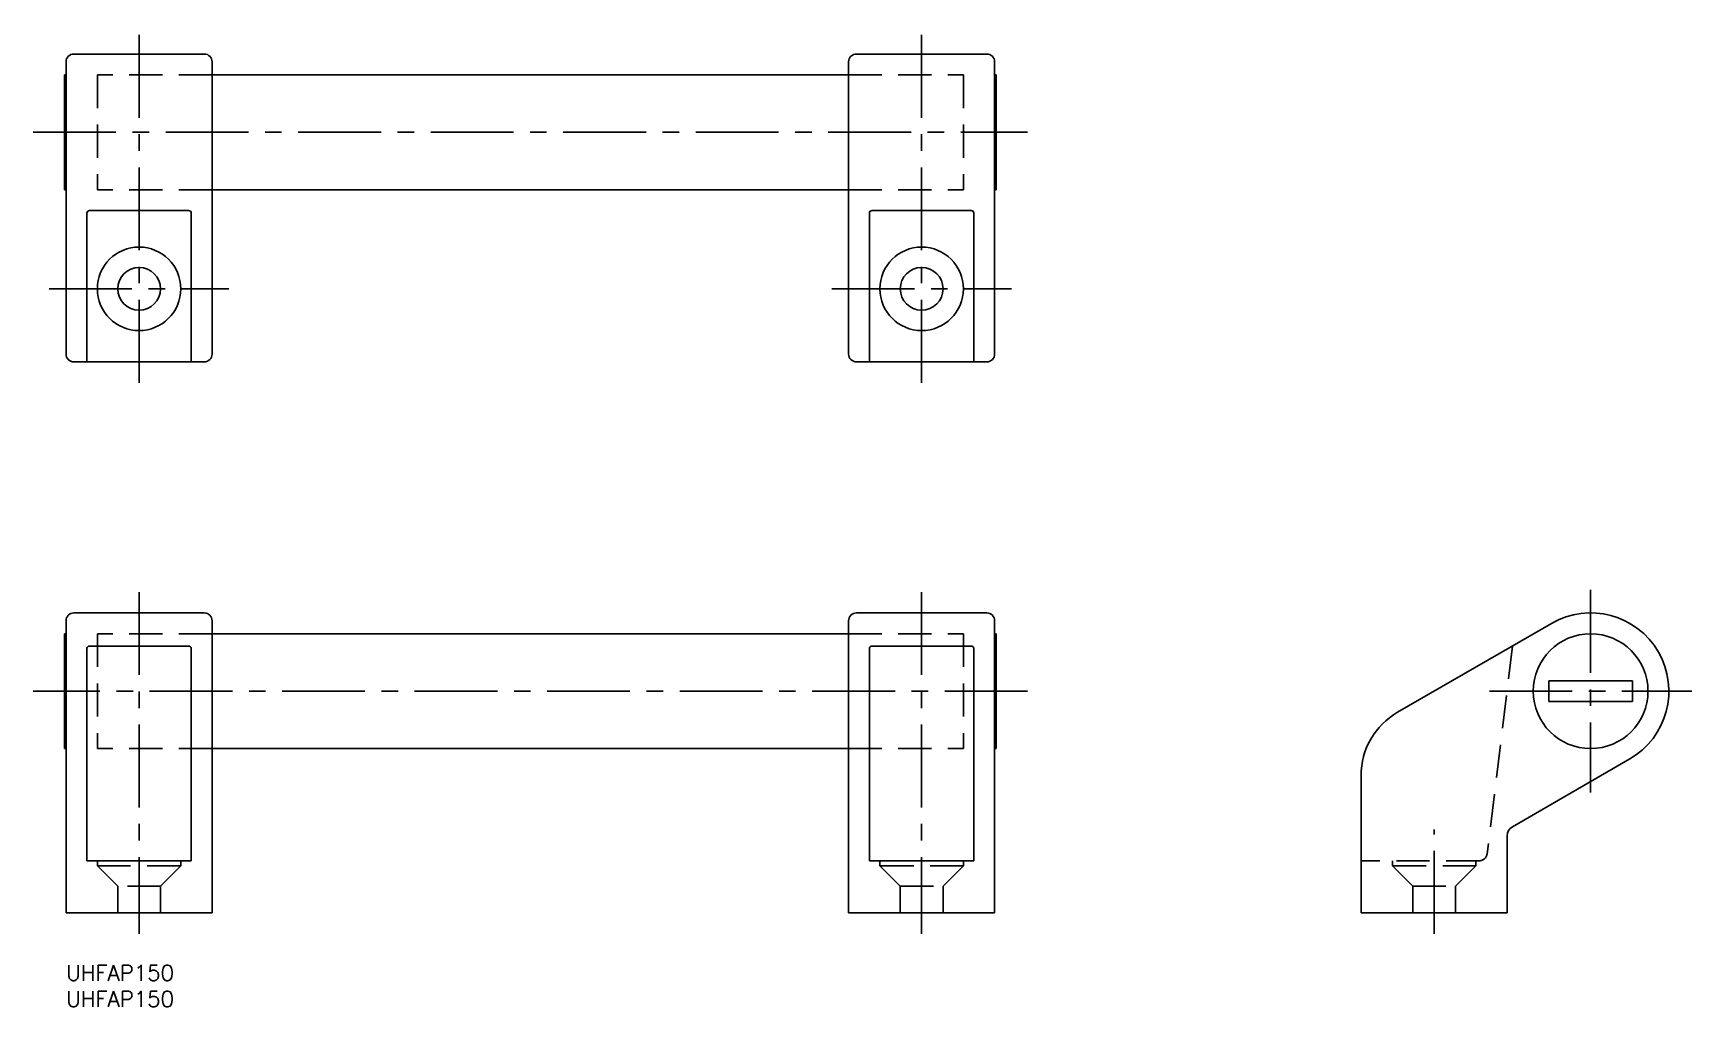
# Model space of a CAD drawing. Extents: x -6 to 312, y -8 to 179.
import ezdxf

# ---------------------------------------------------------------- set-up
doc = ezdxf.new("R2010")
doc.units = 0
doc.header["$LTSCALE"] = 0.5
doc.linetypes.add('CENTER', pattern=[50.8, 31.75, -6.35, 6.35, -6.35])
doc.linetypes.add('DASHED', pattern=[19.05, 12.7, -6.35])
for name, color, linetype in [('MSM_CENTER', 1, 'CENTER'), ('MSM_CONTINUOUS', 7, 'CONTINUOUS'), ('MSM_DASHED', 4, 'DASHED'), ('MSM_PART_NUMBER', 7, 'CONTINUOUS')]:
    doc.layers.add(name, color=color, linetype=linetype)
doc.styles.get("Standard").update_dxf_attribs({"font": 'txt.shx', "height": 3, "bigfont": 'bigfont.shx'})

# ---------------------------------------------------------------- blocks, each defined once
blk = doc.blocks.new('*U11')
at = {"layer": 'MSM_PART_NUMBER'}
blk.add_text('UHFAP150', height=3, dxfattribs=at).set_placement((0, -3))
blk = doc.blocks.new('*U12')
at = {"layer": 'MSM_PART_NUMBER'}
blk.add_text('UHFAP150', height=3, dxfattribs=at).set_placement((0, -8))

msp = doc.modelspace()

# ---------------------------------------------------------------- linework, layer by layer
at = {"layer": 'MSM_CENTER'}
for p, q in [((14, 111.62), (14, 178.62)), ((164, 111.62), (164, 178.62)), ((-6.3, 159.62), (184.3, 159.62)), ((-3.24, 129.62), (31.2, 129.62)), ((146.76, 129.62), (181.2, 129.62)), ((14, 71.5), (14, 6)), ((164, 71.5), (164, 6)), ((292.23, 71.9), (292.23, 33.1)), ((184.3, 52.5), (-6.3, 52.5)), ((272.83, 52.5), (311.63, 52.5)), ((262.23, 6), (262.23, 25.96))]:
    msp.add_line(p, q, dxfattribs=at)
at = {"layer": 'MSM_CONTINUOUS'}
for p, q in [((0, 173.12), (0, 117.12)), ((1.5, 174.62), (26.5, 174.62)), ((28, 173.12), (28, 117.12)), ((150, 173.12), (150, 117.12)), ((176.5, 174.62), (151.5, 174.62)), ((178, 173.12), (178, 117.12)), ((0, 170.62), (-0.3, 170.62)), ((-0.3, 170.62), (-0.3, 148.62)), ((28, 170.62), (150, 170.62)), ((178, 170.62), (178.3, 170.62)), ((178.3, 170.62), (178.3, 148.62)), ((-0.3, 148.62), (0, 148.62)), ((28, 148.62), (150, 148.62)), ((178.3, 148.62), (178, 148.62)), ((4, 144.12), (4, 115.62)), ((23.5, 144.62), (4.5, 144.62)), ((24, 115.62), (24, 144.12)), ((154, 115.62), (154, 144.12)), ((154.5, 144.62), (173.5, 144.62)), ((174, 144.12), (174, 115.62)), ((1.5, 115.62), (26.5, 115.62)), ((176.5, 115.62), (151.5, 115.62)), ((1.5, 67.5), (26.5, 67.5)), ((176.5, 67.5), (151.5, 67.5)), ((0, 10), (0, 66)), ((28, 10), (28, 66)), ((150, 10), (150, 66)), ((178, 10), (178, 66)), ((255.23, 48.46), (285.17, 65.73)), ((0, 63.5), (-0.3, 63.5)), ((-0.3, 63.5), (-0.3, 41.5)), ((4, 20), (4, 60.65)), ((23.5, 61.15), (4.5, 61.15)), ((24, 20), (24, 60.65)), ((150, 63.5), (28, 63.5)), ((154, 20), (154, 60.65)), ((154.5, 61.15), (173.5, 61.15)), ((174, 20), (174, 60.65)), ((178, 63.5), (178.3, 63.5)), ((178.3, 63.5), (178.3, 41.5)), ((284.23, 50.5), (284.23, 54.5)), ((284.23, 54.5), (300.23, 54.5)), ((300.23, 54.5), (300.23, 50.5)), ((300.23, 50.5), (284.23, 50.5)), ((-0.3, 41.5), (0, 41.5)), ((150, 41.5), (28, 41.5)), ((178.3, 41.5), (178, 41.5)), ((277.23, 26.52), (299.73, 39.51)), ((248.23, 10), (248.23, 36.33)), ((276.23, 24.79), (276.23, 10)), ((4, 20), (24, 20)), ((174, 20), (154, 20)), ((28, 10), (0, 10)), ((150, 10), (178, 10)), ((248.23, 10), (276.23, 10))]:
    msp.add_line(p, q, dxfattribs=at)
for centre, radius in [((14, 129.62), 8), ((164, 129.62), 8), ((14, 129.62), 4.1), ((164, 129.62), 4.1), ((292.23, 52.5), 11)]:
    msp.add_circle(centre, radius, dxfattribs=at)
for centre, radius, start, end in [((1.5, 173.12), 1.5, 90, 180), ((26.5, 173.12), 1.5, 0, 90), ((151.5, 173.12), 1.5, 90, 180), ((176.5, 173.12), 1.5, 0, 90), ((4.5, 144.12), 0.5, 90, 180), ((23.5, 144.12), 0.5, 0, 90), ((154.5, 144.12), 0.5, 90, 180), ((173.5, 144.12), 0.5, 0, 90), ((1.5, 117.12), 1.5, 180, 270), ((26.5, 117.12), 1.5, 270, 0), ((151.5, 117.12), 1.5, 180, 270), ((176.5, 117.12), 1.5, 270, 0), ((1.5, 66), 1.5, 90, 180), ((26.5, 66), 1.5, 0, 90), ((151.5, 66), 1.5, 90, 180), ((176.5, 66), 1.5, 0, 90), ((292.23, 52.5), 15, 300.0144, 120), ((4.5, 60.65), 0.5, 90, 180), ((23.5, 60.65), 0.5, 0, 90), ((154.5, 60.65), 0.5, 90, 180), ((173.5, 60.65), 0.5, 0, 90), ((262.23, 36.33), 14, 119.9887, 180), ((278.23, 24.79), 2, 120, 180)]:
    msp.add_arc(centre, radius, start, end, dxfattribs=at)
at = {"layer": 'MSM_DASHED'}
for p, q in [((6, 170.62), (6, 148.62)), ((28, 170.62), (6, 170.62)), ((150, 170.62), (172, 170.62)), ((172, 170.62), (172, 148.62)), ((28, 148.62), (6, 148.62)), ((150, 148.62), (172, 148.62)), ((6, 63.5), (6, 41.5)), ((28, 63.5), (6, 63.5)), ((150, 63.5), (172, 63.5)), ((172, 63.5), (172, 41.5)), ((277.23, 61.15), (272.39, 21.32)), ((28, 41.5), (6, 41.5)), ((150, 41.5), (172, 41.5)), ((6, 20), (6, 19)), ((22, 19), (22, 20)), ((156, 19), (156, 20)), ((172, 20), (172, 19)), ((270.9, 20), (248.23, 20)), ((254.23, 19), (254.23, 20)), ((270.23, 20), (270.23, 19)), ((6, 19), (9.9, 15.1)), ((6, 19), (22, 19)), ((18.1, 15.1), (22, 19)), ((159.9, 15.1), (156, 19)), ((172, 19), (156, 19)), ((172, 19), (168.1, 15.1)), ((258.13, 15.1), (254.23, 19)), ((270.23, 19), (254.23, 19)), ((270.23, 19), (266.33, 15.1)), ((9.9, 15.1), (9.9, 10)), ((18.1, 15.1), (9.9, 15.1)), ((18.1, 10), (18.1, 15.1)), ((159.9, 10), (159.9, 15.1)), ((159.9, 15.1), (168.1, 15.1)), ((168.1, 15.1), (168.1, 10)), ((258.13, 10), (258.13, 15.1)), ((258.13, 15.1), (266.33, 15.1)), ((266.33, 15.1), (266.33, 10))]:
    msp.add_line(p, q, dxfattribs=at)
msp.add_arc((270.9, 21.5), 1.5, 270, 353.0726, dxfattribs=at)

# ---------------------------------------------------------------- block references
at = {"layer": 'MSM_CONTINUOUS'}
for name in ['*U11', '*U12']:
    msp.add_blockref(name, (0, 0), dxfattribs=at)

doc.saveas('drawing.dxf')
